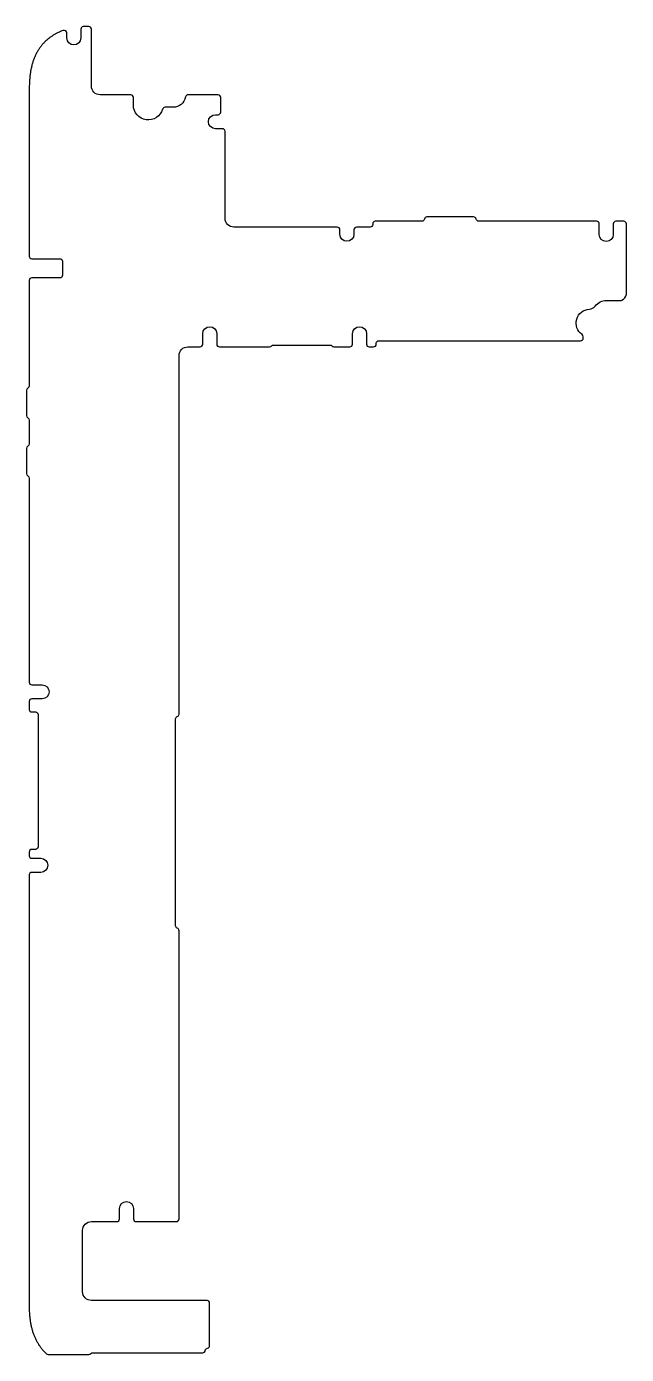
# Model space of a CAD drawing. Extents: x -34 to 34, y -73 to 79.
import ezdxf

# ---------------------------------------------------------------- set-up
doc = ezdxf.new("R2010")
doc.units = 0
doc.layers.add('BG_DESIGN_OUTLINE', color=2, linetype='CONTINUOUS')

msp = doc.modelspace()

# ---------------------------------------------------------------- linework, layer by layer
at = {"layer": 'BG_DESIGN_OUTLINE'}
msp.add_lwpolyline([(-11.74, 57.03), (-11.74, 66.963, 0.414214), (-12.04, 67.263), (-12.84, 67.263, -1), (-12.84, 68.863), (-12.54, 68.863, 0.414214), (-12.24, 69.163), (-12.24, 70.83, 0.414214), (-12.54, 71.13), (-15.9664, 71.13, 0.363749), (-16.2618, 70.8823, -0.363749), (-17.66, 69.71), (-18.5771, 69.71, 0.33478), (-18.8655, 69.4925, -0.869578), (-22.2, 69.96), (-22.2, 70.83, 0.414214), (-22.5, 71.13), (-26, 71.13, -0.414214), (-27, 72.13), (-27, 78.62, 0.414214), (-27.3, 78.92), (-27.77, 78.92, 0.002759), (-27.9207, 78.9104, 0.394142), (-28.2, 78.6112), (-28.2, 77.62, -1), (-29.8, 77.62), (-29.8, 78.1892, 0.518323), (-30.2006, 78.4718, 0.012712), (-30.5033, 78.3554, 0.013095), (-30.7952, 78.2254, 0.013459), (-31.0762, 78.082, 0.013798), (-31.3458, 77.9253, 0.014103), (-31.6038, 77.7554, 0.014366), (-31.85, 77.5724, 0.029339), (-32.3056, 77.1676, 0.017765), (-32.556, 76.8988, 0.017521), (-32.7876, 76.6119, 0.017186), (-33.0002, 76.3076, 0.016774), (-33.1937, 75.9861, 0.016299), (-33.3678, 75.6482, 0.015779), (-33.5223, 75.2942, 0.015227), (-33.657, 74.9248, 0.014659), (-33.7716, 74.5403, 0.007005), (-33.8214, 74.3426, 0.006641), (-33.8662, 74.1412, 0.006278), (-33.9064, 73.9363, 0.005918), (-33.942, 73.7277, 0.005563), (-33.9732, 73.5155, 0.005215), (-34.0002, 73.2997, 0.004876), (-34.0232, 73.0802, 0.004546), (-34.0423, 72.8572, 0.006269), (-34.0648, 72.504, 0.005241), (-34.0795, 72.1419, 0.004268), (-34.0876, 71.7706, 0.003354), (-34.09, 71.39), (-34.09, 52.73, 0.414214), (-33.79, 52.43), (-30.59, 52.43, -0.414214), (-30.29, 52.13), (-30.29, 50.54, -0.414214), (-30.59, 50.24), (-33.79, 50.24, 0.414214), (-34.09, 49.94), (-34.09, 37.9, -0.267949), (-34.24, 37.6402, 0.267949), (-34.39, 37.3804), (-34.39, 34.5196, 0.267949), (-34.24, 34.2598, -0.267949), (-34.09, 34), (-34.09, 31.3, -0.267949), (-34.24, 31.0402, 0.267949), (-34.39, 30.7804), (-34.39, 27.9196, 0.267949), (-34.24, 27.6598, -0.267949), (-34.09, 27.4), (-34.09, 4.1, 0.414214), (-33.79, 3.8), (-32.61, 3.8, -1), (-32.61, 2.2), (-33.79, 2.2, 0.414214), (-34.09, 1.9), (-34.09, 1, 0.414214), (-33.79, 0.7), (-33.37, 0.7, -0.414214), (-33.07, 0.4), (-33.07, -14.68, -0.414214), (-33.37, -14.98), (-33.79, -14.98, 0.414214), (-34.09, -15.28), (-34.09, -15.7, 0.414214), (-33.79, -16), (-32.77, -16, -1), (-32.77, -17.6), (-33.79, -17.6, 0.414214), (-34.09, -17.9), (-34.09, -67.44, 0.004048), (-34.0769, -67.7197, 0.004901), (-34.0592, -67.9944, 0.004426), (-34.041, -68.211, 0.004722), (-34.0193, -68.4244, 0.005027), (-33.9936, -68.6347, 0.005339), (-33.964, -68.8417, 0.005658), (-33.9303, -69.0456, 0.005982), (-33.8923, -69.2461, 0.006309), (-33.8499, -69.4434, 0.006637), (-33.8029, -69.6375, 0.013874), (-33.6947, -70.0157, 0.014421), (-33.5678, -70.3802, 0.014964), (-33.4222, -70.7305, 0.015489), (-33.258, -71.0661, 0.015984), (-33.0755, -71.3864, 0.016435), (-32.8748, -71.691, 0.016826), (-32.656, -71.9793, 0.017142), (-32.4193, -72.2507, 0.019603), (-32.1279, -72.539, 0.187366), (-31.9254, -72.6176), (-27.2828, -72.6176, 0.213422), (-27.0592, -72.5176, -0.213422), (-26.8356, -72.4176), (-14.2943, -72.4176, 0.374417), (-13.9972, -72.1588, -0.327396), (-13.75, -71.9042, 0.365977), (-13.5, -71.6084), (-13.5, -66.76, 0.414214), (-13.8, -66.46), (-26.99, -66.46, -0.414214), (-27.99, -65.46), (-27.99, -58.46, -0.414214), (-26.99, -57.46), (-24.09, -57.46, 0.414214), (-23.79, -57.16), (-23.79, -55.96, -1), (-22.19, -55.96), (-22.19, -57.16, 0.414214), (-21.89, -57.46), (-17.29, -57.46, 0.414214), (-16.99, -57.16), (-16.99, -24.2657, 0.317837), (-17.19, -23.9828, -0.317837), (-17.39, -23.7), (-17.39, -0.1, -0.317837), (-17.19, 0.1828, 0.317837), (-16.99, 0.4657), (-16.99, 41.37, -0.414214), (-15.99, 42.37), (-14.59, 42.37, 0.414214), (-14.29, 42.67), (-14.29, 43.87, -1), (-12.69, 43.87), (-12.69, 42.67, 0.414214), (-12.39, 42.37), (-6.6544, 42.37, 0.213422), (-6.4308, 42.47, -0.213422), (-6.2072, 42.57), (0.2272, 42.57, -0.213422), (0.4508, 42.47, 0.213422), (0.6744, 42.37), (2.5, 42.37, 0.414214), (2.8, 42.67), (2.8, 43.87, -1), (4.4, 43.87), (4.4, 42.67, 0.414214), (4.7, 42.37), (5.21, 42.37, 0.414214), (5.51, 42.67), (5.51, 42.77, -0.414214), (5.81, 43.07), (28.8176, 43.07, 0.414214), (29.1176, 43.37), (29.1176, 43.5154, 0.244255), (28.9901, 43.7609, -0.714263), (29.833, 46.6682, 0.223246), (30.4719, 47.0068, -0.235909), (31.7913, 47.666), (33.3958, 47.666, 0.103148), (33.5157, 47.691, 0.260173), (34.047, 48.389, 0.0354), (34.05, 48.4313), (34.05, 56.4, 0.414214), (33.75, 56.7), (32.85, 56.7, 0.414214), (32.55, 56.4), (32.55, 55.2, -1), (30.95, 55.2), (30.95, 56.4, 0.414214), (30.65, 56.7), (17.2, 56.7, -0.365977), (16.9042, 56.95, 0.365977), (16.6084, 57.2), (11.2916, 57.2, 0.365977), (10.9958, 56.95, -0.365977), (10.7, 56.7), (5.4, 56.7, 0.414214), (5.1, 56.4), (5.1, 56.33, -0.414214), (4.8, 56.03), (3.26, 56.03, 0.414214), (2.96, 55.73), (2.96, 55.21, -1), (1.36, 55.21), (1.36, 55.73, 0.414214), (1.06, 56.03), (-10.74, 56.03, -0.414214)], format="xyb", close=True, dxfattribs=at)

doc.saveas('drawing.dxf')
